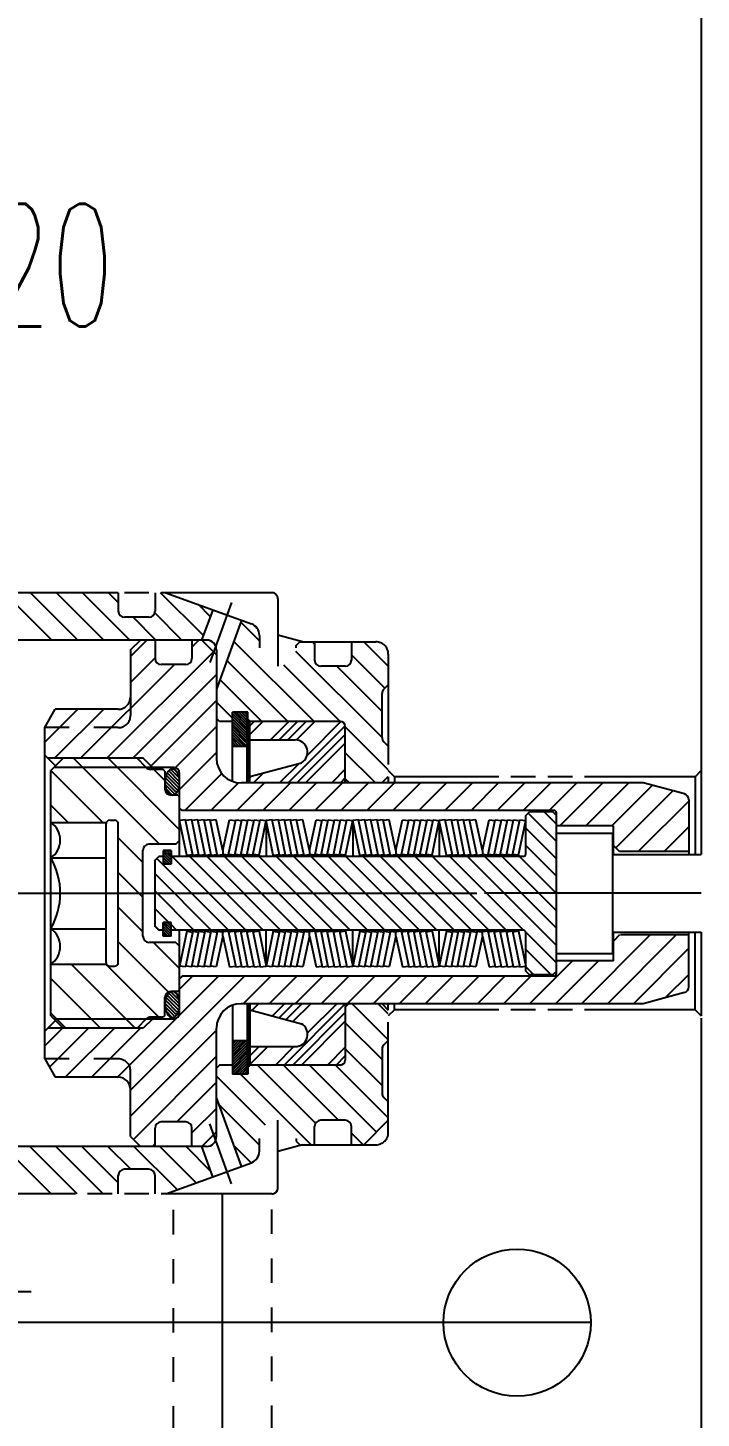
# Model space of a CAD drawing. Extents: x 14103 to 19353, y -3233 to 932.
# Drawn here: x 15506.4 to 15561.3, y -168.7 to -55.4 of the extents above; entities that cross this region are included whole.
import ezdxf

# ---------------------------------------------------------------- set-up
doc = ezdxf.new("R2010")
doc.units = 0
doc.header["$LTSCALE"] = 20
doc.header["$MEASUREMENT"] = 0
for name, pattern in [('CENTERLINE', [30, 24, -1.5, 3, -1.5]), ('HIDDEN', [0.2, 0.1, -0.1]), ('PHANTOM', [0.8, 0.45, -0.05, 0.1, -0.05, 0.1, -0.05])]:
    doc.linetypes.add(name, pattern=pattern)
doc.layers.get('DEFPOINTS').update_dxf_attribs({"linetype": 'CONTINUOUS'})
for name, color, linetype in [('1', 7, 'CONTINUOUS'), ('CONTINUOUS', 7, 'CONTINUOUS'), ('OIL', 7, 'CONTINUOUS'), ('water-2', 7, 'CONTINUOUS')]:
    doc.layers.add(name, color=color, linetype=linetype)
doc.styles.add('lxy2', font='txt.shx', dxfattribs={"width": 0.6})
doc.dimstyles.new('10', dxfattribs={"dimtxt": 10, "dimasz": 5, "dimexe": 2.5, "dimexo": 0, "dimgap": 1, "dimtad": 0, "dimdsep": 46, "dimtxsty": 'lxy2', "dimcen": -3, "dimclrd": 113, "dimclre": 113, "dimclrt": 3, "dimazin": 2, "dimtfac": 1, "dimtofl": 0, "dimtmove": 0, "dimatfit": 3, "dimfxl": 1, "dimtolj": 1, "dimtzin": 0, "dimarcsym": 0})

# ---------------------------------------------------------------- blocks, each defined once
blk = doc.blocks.new('*D203')
at = {"layer": 'DEFPOINTS', "color": 0, "linetype": 'Continuous'}
for p in [(15471.43, -125.91), (15443.57, -185.91), (15675.28, -185.91)]:
    blk.add_point(p, dxfattribs=at)
at = {"layer": 'OIL', "color": 113, "linetype": 'Continuous', "lineweight": -2}
for p, q in [((15471.43, -125.91), (15441.07, -125.91)), ((15443.57, -130.91), (15443.57, -150.41)), ((15443.57, -180.91), (15443.57, -161.41)), ((15675.28, -185.91), (15441.07, -185.91))]:
    blk.add_line(p, q, dxfattribs=at)
at = {"layer": 'OIL', "color": 113, "linetype": 'Continuous'}
for points in [[(15442.74, -130.91), (15444.41, -130.91), (15443.57, -125.91)], [(15442.74, -180.91), (15444.41, -180.91), (15443.57, -185.91)]]:
    blk.add_solid(points, dxfattribs=at)
at = {"layer": 'OIL', "color": 3, "linetype": 'Continuous', "insert": (15443.57, -155.91), "char_height": 10, "attachment_point": 5, "rotation": 90, "style": 'lxy2'}
blk.add_mtext('\\A1;60', dxfattribs=at)
blk = doc.blocks.new('*D278')
at = {"layer": '1', "color": 113, "linetype": 'Continuous', "lineweight": -2}
for p, q in [((15477.78, -86.11), (15477.78, -72.2)), ((15497.77, -86.11), (15497.77, -72.2)), ((15482.78, -74.7), (15492.77, -74.7)), ((15497.77, -74.7), (15502.77, -74.7))]:
    blk.add_line(p, q, dxfattribs=at)
at = {"layer": '1', "color": 113, "linetype": 'Continuous'}
for points in [[(15482.78, -73.86), (15482.78, -75.53), (15477.78, -74.7)], [(15492.77, -73.86), (15492.77, -75.53), (15497.77, -74.7)]]:
    blk.add_solid(points, dxfattribs=at)
at = {"layer": 'DEFPOINTS', "color": 0, "linetype": 'Continuous'}
for p in [(15497.77, -74.7), (15477.78, -86.11), (15497.77, -86.11)]:
    blk.add_point(p, dxfattribs=at)
at = {"layer": '1', "color": 3, "linetype": 'Continuous', "insert": (15508.27, -74.7), "char_height": 10, "attachment_point": 5, "style": 'lxy2'}
blk.add_mtext('\\A1;20', dxfattribs=at)
blk = doc.blocks.new('*U74')
at = {"layer": '1', "color": 2, "linetype": 'Continuous'}
blk.add_circle((0, 0), 1, dxfattribs=at)
blk = doc.blocks.new('*U73')
at = {"layer": '1', "color": 2, "linetype": 'Continuous'}
blk.add_circle((0, 0), 1, dxfattribs=at)
blk = doc.blocks.new('*D204')
at = {"layer": 'DEFPOINTS', "color": 0, "linetype": 'Continuous'}
for p in [(15459.94, -125.91), (15472.31, -125.91), (15552.28, -160.91)]:
    blk.add_point(p, dxfattribs=at)
at = {"layer": 'OIL', "color": 113, "linetype": 'Continuous', "lineweight": -2}
for p, q in [((15472.31, -125.91), (15457.44, -125.91)), ((15459.94, -130.91), (15459.94, -137.41)), ((15459.94, -155.91), (15459.94, -149.41)), ((15552.28, -160.91), (15457.44, -160.91))]:
    blk.add_line(p, q, dxfattribs=at)
at = {"layer": 'OIL', "color": 113, "linetype": 'Continuous'}
for points in [[(15459.1, -130.91), (15460.77, -130.91), (15459.94, -125.91)], [(15459.1, -155.91), (15460.77, -155.91), (15459.94, -160.91)]]:
    blk.add_solid(points, dxfattribs=at)
at = {"layer": 'OIL', "color": 3, "linetype": 'Continuous', "insert": (15459.94, -143.41), "char_height": 10, "attachment_point": 5, "rotation": 90, "style": 'lxy2'}
blk.add_mtext('\\A1;35', dxfattribs=at)

msp = doc.modelspace()

# ---------------------------------------------------------------- linework, layer by layer
at = {"layer": '1', "color": 2, "linetype": 'Continuous'}
for p, q in [((15513.775, -101.41), (15490.275, -101.41)), ((15508.357, -105.272), (15504.494, -101.41)), ((15510.478, -105.272), (15506.615, -101.41)), ((15512.599, -105.272), (15508.737, -101.41)), ((15514.721, -105.272), (15510.858, -101.41)), ((15513.775, -102.206), (15512.979, -101.41)), ((15513.775, -101.41), (15513.775, -102.91)), ((15516.775, -101.41), (15516.775, -102.91)), ((15520.706, -104.893), (15517.222, -101.41)), ((15517.641, -101.41), (15524.617, -103.949)), ((15518.963, -105.272), (15516.752, -103.061)), ((15521.272, -103.338), (15520.317, -102.384)), ((15521.467, -102.802), (15520.568, -105.272)), ((15516.275, -103.41), (15514.275, -103.41)), ((15516.842, -105.272), (15514.979, -103.41)), ((15523.816, -103.657), (15521.775, -109.264)), ((15525.275, -105.339), (15523.757, -103.82)), ((15520.975, -105.272), (15496.082, -105.272)), ((15516.102, -105.272), (15514.775, -106.599)), ((15514.775, -106.072), (15515.575, -105.272)), ((15516.775, -105.272), (15516.775, -106.772)), ((15520.345, -105.272), (15519.775, -105.842)), ((15519.775, -105.272), (15519.775, -106.772)), ((15521.775, -106.472), (15520.575, -105.272)), ((15529.725, -111.91), (15523.19, -105.376)), ((15525.275, -104.888), (15525.275, -105.91)), ((15521.521, -106.218), (15512.829, -114.91)), ((15514.775, -106.072), (15514.775, -109.91)), ((15521.775, -106.072), (15521.775, -114.91)), ((15535.275, -113.218), (15528.249, -106.191)), ((15528.275, -105.71), (15528.575, -105.41)), ((15528.275, -105.91), (15528.275, -105.71)), ((15528.575, -105.41), (15529.775, -105.41)), ((15529.775, -105.596), (15529.589, -105.41)), ((15529.775, -105.41), (15529.775, -106.91)), ((15532.775, -105.41), (15532.775, -106.91)), ((15535.493, -109.192), (15532.775, -106.475)), ((15535.775, -107.41), (15533.775, -105.41)), ((15518.345, -107.272), (15510.707, -114.91)), ((15516.775, -106.72), (15514.775, -108.72)), ((15519.275, -107.272), (15517.275, -107.272)), ((15527.603, -111.91), (15522.624, -106.931)), ((15531.846, -111.91), (15527.264, -107.328)), ((15532.275, -107.41), (15530.275, -107.41)), ((15535.275, -111.096), (15531.589, -107.41)), ((15521.775, -108.084), (15514.95, -114.91)), ((15525.482, -111.91), (15522.058, -108.486)), ((15535.275, -113.203), (15535.275, -109.617)), ((15535.775, -108.91), (15535.422, -109.263)), ((15510.465, -110.91), (15507.775, -113.599)), ((15507.775, -112.41), (15508.641, -110.91)), ((15512.586, -110.91), (15508.586, -114.91)), ((15513.775, -110.91), (15508.641, -110.91)), ((15521.775, -110.206), (15516.436, -115.545)), ((15523.075, -111.624), (15521.775, -110.324)), ((15522.025, -111.91), (15521.775, -111.66)), ((15523.075, -111.91), (15522.025, -111.91)), ((15524.325, -111.16), (15523.075, -111.16)), ((15523.075, -116.783), (15523.075, -111.16)), ((15524.275, -112.466), (15523.075, -111.266)), ((15524.275, -112.678), (15523.075, -111.478)), ((15524.275, -112.89), (15523.075, -111.69)), ((15524.275, -113.102), (15523.075, -111.902)), ((15524.275, -113.314), (15523.075, -112.114)), ((15524.275, -112.254), (15523.181, -111.16)), ((15524.275, -112.042), (15523.393, -111.16)), ((15524.275, -111.829), (15523.606, -111.16)), ((15524.275, -111.617), (15523.818, -111.16)), ((15524.275, -111.405), (15524.03, -111.16)), ((15524.275, -111.193), (15524.242, -111.16)), ((15524.275, -116.91), (15524.275, -111.16)), ((15524.325, -116.91), (15524.325, -111.16)), ((15524.525, -111.91), (15524.325, -111.71)), ((15524.495, -116.91), (15524.495, -111.91)), ((15531.875, -111.91), (15524.495, -111.91)), ((15524.849, -111.91), (15524.495, -112.263)), ((15525.556, -111.91), (15524.495, -112.97)), ((15527.677, -111.91), (15526.177, -113.41)), ((15528.384, -111.91), (15526.884, -113.41)), ((15529.091, -111.91), (15527.591, -113.41)), ((15529.799, -111.91), (15528.294, -113.415)), ((15531.918, -111.912), (15529.161, -114.668)), ((15507.775, -139.41), (15507.775, -112.41)), ((15521.775, -112.327), (15518.421, -115.681)), ((15524.275, -113.526), (15523.075, -112.326)), ((15524.275, -113.739), (15523.075, -112.539)), ((15524.234, -113.91), (15523.075, -112.751)), ((15524.022, -113.91), (15523.075, -112.963)), ((15523.81, -113.91), (15523.075, -113.175)), ((15532.273, -112.264), (15527.627, -116.91)), ((15532.275, -112.969), (15528.334, -116.91)), ((15532.275, -116.91), (15532.275, -112.31)), ((15535.775, -115.839), (15532.275, -112.339)), ((15521.775, -114.448), (15518.775, -117.448)), ((15523.598, -113.91), (15523.075, -113.387)), ((15523.386, -113.91), (15523.075, -113.599)), ((15523.174, -113.91), (15523.075, -113.811)), ((15523.075, -113.91), (15524.275, -113.91)), ((15524.495, -113.41), (15528.195, -113.41)), ((15532.275, -113.676), (15529.041, -116.91)), ((15534.725, -116.91), (15532.275, -114.46)), ((15535.775, -113.91), (15535.422, -113.556)), ((15508.65, -115.535), (15507.775, -114.66)), ((15515.8, -114.91), (15508.025, -114.91)), ((15508.275, -115.91), (15509.275, -114.91)), ((15517.12, -121.91), (15510.12, -114.91)), ((15518.775, -120.737), (15512.948, -114.91)), ((15516.054, -115.663), (15515.3, -114.91)), ((15516.55, -115.66), (15515.8, -114.91)), ((15524.495, -116.401), (15528.696, -115.275)), ((15528.502, -115.327), (15526.92, -116.91)), ((15508.275, -135.91), (15508.275, -115.91)), ((15512.518, -120.136), (15508.283, -115.902)), ((15518.275, -115.66), (15508.525, -115.66)), ((15517.425, -115.81), (15516.407, -115.81)), ((15517.575, -116.708), (15516.677, -115.81)), ((15517.575, -115.96), (15517.425, -115.81)), ((15517.575, -115.96), (15517.575, -117.41)), ((15518.636, -117.529), (15517.609, -116.502)), ((15518.713, -117.323), (15517.671, -116.281)), ((15518.76, -117.087), (15517.761, -116.088)), ((15518.775, -116.819), (15517.884, -115.928)), ((15518.742, -116.503), (15518.055, -115.817)), ((15518.554, -116.033), (15518.38, -115.859)), ((15518.775, -122.91), (15518.775, -116.16)), ((15522.201, -116.144), (15519.185, -119.16)), ((15524.639, -116.362), (15524.495, -116.506)), ((15525.605, -116.103), (15524.799, -116.91)), ((15532.275, -115.797), (15531.163, -116.91)), ((15532.275, -116.504), (15531.87, -116.91)), ((15532.603, -116.91), (15532.275, -116.582)), ((15532.276, -116.639), (15532.526, -116.89)), ((15535.275, -116.89), (15535.775, -116.39)), ((15518.53, -117.705), (15517.578, -116.754)), ((15518.385, -117.843), (15517.585, -117.044)), ((15518.168, -117.91), (15517.664, -117.405)), ((15523.567, -116.899), (15521.307, -119.16)), ((15525.678, -116.91), (15523.428, -119.16)), ((15556.543, -116.91), (15523.775, -116.91)), ((15527.799, -116.91), (15525.549, -119.16)), ((15529.921, -116.91), (15527.671, -119.16)), ((15532.042, -116.91), (15529.792, -119.16)), ((15534.163, -116.91), (15531.913, -119.16)), ((15532.526, -116.89), (15535.275, -116.89)), ((15536.284, -116.91), (15534.034, -119.16)), ((15538.406, -116.91), (15536.156, -119.16)), ((15540.527, -116.91), (15538.277, -119.16)), ((15542.648, -116.91), (15540.398, -119.16)), ((15544.77, -116.91), (15542.52, -119.16)), ((15546.891, -116.91), (15544.641, -119.16)), ((15549.012, -116.91), (15546.762, -119.16)), ((15551.134, -116.91), (15548.884, -119.16)), ((15553.255, -116.91), (15549.755, -120.41)), ((15555.376, -116.91), (15551.876, -120.41)), ((15557.296, -117.111), (15553.998, -120.41)), ((15558.969, -117.56), (15554.322, -122.207)), ((15559.905, -117.81), (15556.543, -116.91)), ((15509.69, -120.136), (15508.275, -118.722)), ((15518.625, -117.91), (15518.075, -117.91)), ((15518.625, -117.91), (15518.775, -118.06)), ((15518.975, -119.16), (15518.775, -118.96)), ((15560.316, -118.334), (15556.14, -122.51)), ((15560.275, -118.293), (15560.275, -122.75)), ((15513.075, -119.96), (15513.475, -119.96)), ((15519.262, -119.911), (15518.775, -119.971)), ((15519.357, -122.81), (15518.775, -119.971)), ((15549.275, -119.16), (15518.975, -119.16)), ((15519.853, -122.81), (15519.262, -119.911)), ((15519.768, -119.91), (15519.272, -119.971)), ((15520.264, -119.91), (15519.768, -119.971)), ((15520.349, -122.81), (15519.768, -119.91)), ((15520.76, -119.91), (15520.264, -119.971)), ((15520.846, -122.81), (15520.264, -119.91)), ((15521.257, -119.91), (15520.76, -119.971)), ((15521.342, -122.81), (15520.76, -119.91)), ((15521.753, -119.91), (15521.257, -119.971)), ((15521.838, -122.749), (15521.257, -119.91)), ((15522.3, -122.421), (15521.753, -119.91)), ((15522.3, -122.421), (15522.848, -119.91)), ((15522.762, -122.749), (15523.344, -119.91)), ((15522.848, -119.91), (15523.344, -119.971)), ((15523.259, -122.81), (15523.84, -119.91)), ((15523.344, -119.91), (15523.84, -119.971)), ((15523.755, -122.81), (15524.336, -119.91)), ((15523.84, -119.91), (15524.336, -119.971)), ((15524.251, -122.81), (15524.833, -119.91)), ((15524.336, -119.91), (15524.833, -119.971)), ((15524.747, -122.81), (15525.338, -119.911)), ((15524.833, -119.91), (15525.329, -119.971)), ((15525.244, -122.81), (15525.825, -119.971)), ((15525.338, -119.911), (15525.825, -119.971)), ((15526.312, -119.911), (15525.825, -119.971)), ((15526.407, -122.81), (15525.825, -119.971)), ((15525.825, -119.971), (15525.825, -122.91)), ((15526.903, -122.81), (15526.312, -119.911)), ((15526.818, -119.91), (15526.322, -119.971)), ((15527.314, -119.91), (15526.818, -119.971)), ((15527.399, -122.81), (15526.818, -119.91)), ((15527.81, -119.91), (15527.314, -119.971)), ((15527.896, -122.81), (15527.314, -119.91)), ((15528.307, -119.91), (15527.81, -119.971)), ((15528.392, -122.81), (15527.81, -119.91)), ((15528.803, -119.91), (15528.307, -119.971)), ((15528.888, -122.749), (15528.307, -119.91)), ((15529.35, -122.421), (15528.803, -119.91)), ((15529.35, -122.421), (15529.898, -119.91)), ((15529.812, -122.749), (15530.394, -119.91)), ((15529.898, -119.91), (15530.394, -119.971)), ((15530.309, -122.81), (15530.89, -119.91)), ((15530.394, -119.91), (15530.89, -119.971)), ((15530.805, -122.81), (15531.386, -119.91)), ((15530.89, -119.91), (15531.386, -119.971)), ((15531.301, -122.81), (15531.883, -119.91)), ((15531.386, -119.91), (15531.883, -119.971)), ((15531.797, -122.81), (15532.388, -119.911)), ((15531.883, -119.91), (15532.379, -119.971)), ((15532.294, -122.81), (15532.875, -119.971)), ((15532.388, -119.911), (15532.875, -119.971)), ((15533.362, -119.911), (15532.875, -119.971)), ((15532.875, -119.971), (15532.875, -122.91)), ((15533.457, -122.81), (15532.875, -119.971)), ((15533.953, -122.81), (15533.362, -119.911)), ((15533.868, -119.91), (15533.372, -119.971)), ((15534.364, -119.91), (15533.868, -119.971)), ((15534.449, -122.81), (15533.868, -119.91)), ((15534.86, -119.91), (15534.364, -119.971)), ((15534.946, -122.81), (15534.364, -119.91)), ((15535.357, -119.91), (15534.86, -119.971)), ((15535.442, -122.81), (15534.86, -119.91)), ((15535.853, -119.91), (15535.357, -119.971)), ((15535.938, -122.749), (15535.357, -119.91)), ((15536.4, -122.421), (15535.853, -119.91)), ((15536.4, -122.421), (15536.948, -119.91)), ((15536.862, -122.749), (15537.444, -119.91)), ((15536.948, -119.91), (15537.444, -119.971)), ((15537.359, -122.81), (15537.94, -119.91)), ((15537.444, -119.91), (15537.94, -119.971)), ((15537.855, -122.81), (15538.436, -119.91)), ((15537.94, -119.91), (15538.436, -119.971)), ((15538.351, -122.81), (15538.933, -119.91)), ((15538.436, -119.91), (15538.933, -119.971)), ((15538.847, -122.81), (15539.438, -119.911)), ((15538.933, -119.91), (15539.429, -119.971)), ((15539.344, -122.81), (15539.925, -119.971)), ((15539.438, -119.911), (15539.925, -119.971)), ((15540.412, -119.911), (15539.925, -119.971)), ((15540.507, -122.81), (15539.925, -119.971)), ((15539.925, -119.971), (15539.925, -122.91)), ((15541.003, -122.81), (15540.412, -119.911)), ((15540.918, -119.91), (15540.422, -119.971)), ((15541.414, -119.91), (15540.918, -119.971)), ((15541.499, -122.81), (15540.918, -119.91)), ((15541.91, -119.91), (15541.414, -119.971)), ((15541.996, -122.81), (15541.414, -119.91)), ((15542.407, -119.91), (15541.91, -119.971)), ((15542.492, -122.81), (15541.91, -119.91)), ((15542.903, -119.91), (15542.407, -119.971)), ((15542.988, -122.749), (15542.407, -119.91)), ((15543.45, -122.421), (15542.903, -119.91)), ((15543.45, -122.421), (15543.998, -119.91)), ((15543.912, -122.749), (15544.494, -119.91)), ((15543.998, -119.91), (15544.494, -119.971)), ((15544.409, -122.81), (15544.99, -119.91)), ((15544.494, -119.91), (15544.99, -119.971)), ((15544.905, -122.81), (15545.486, -119.91)), ((15544.99, -119.91), (15545.486, -119.971)), ((15545.401, -122.81), (15545.983, -119.91)), ((15545.486, -119.91), (15545.983, -119.971)), ((15545.897, -122.81), (15546.488, -119.911)), ((15545.983, -119.91), (15546.479, -119.971)), ((15546.394, -122.81), (15546.975, -119.971)), ((15546.488, -119.911), (15546.975, -119.971)), ((15546.975, -119.56), (15547.275, -119.26)), ((15546.975, -122.71), (15546.975, -119.56)), ((15549.475, -121.681), (15547.165, -119.37)), ((15549.175, -119.26), (15547.275, -119.26)), ((15549.475, -120.267), (15548.468, -119.26)), ((15549.175, -119.26), (15549.475, -119.56)), ((15549.475, -132.46), (15549.475, -119.36)), ((15508.275, -120.136), (15512.802, -120.136)), ((15512.775, -131.56), (15512.775, -120.26)), ((15513.775, -131.56), (15513.775, -120.26)), ((15549.475, -123.095), (15546.975, -120.595)), ((15554.125, -120.41), (15549.475, -120.41)), ((15549.475, -121.01), (15554.075, -121.01)), ((15554.075, -130.81), (15554.075, -121.01)), ((15554.125, -122.75), (15554.125, -120.41)), ((15560.275, -120.496), (15558.262, -122.51)), ((15515.775, -123.394), (15513.775, -121.394)), ((15518.475, -121.91), (15516.275, -121.91)), ((15518.475, -121.91), (15518.775, -121.61)), ((15549.475, -124.509), (15546.975, -122.009)), ((15554.625, -122.51), (15554.125, -122.01)), ((15508.275, -123.023), (15512.775, -123.023)), ((15515.775, -129.41), (15515.775, -122.41)), ((15516.775, -123.21), (15517.075, -122.91)), ((15516.775, -128.61), (15516.775, -123.21)), ((15522.763, -128.91), (15516.919, -123.066)), ((15517.425, -122.91), (15517.075, -122.91)), ((15518.075, -122.417), (15517.425, -122.417)), ((15517.425, -122.417), (15517.425, -123.535)), ((15518.075, -123.217), (15517.425, -122.567)), ((15518.075, -123.429), (15517.425, -122.779)), ((15517.969, -123.535), (15517.425, -122.991)), ((15517.757, -123.535), (15517.425, -123.203)), ((15517.545, -123.535), (15517.425, -123.415)), ((15518.075, -123.535), (15517.425, -123.535)), ((15518.075, -123.004), (15517.488, -122.417)), ((15518.075, -122.792), (15517.7, -122.417)), ((15518.075, -122.58), (15517.912, -122.417)), ((15518.075, -122.417), (15518.075, -123.535)), ((15546.775, -122.91), (15518.075, -122.91)), ((15524.177, -128.91), (15518.177, -122.91)), ((15519.357, -122.81), (15519.852, -122.741)), ((15519.357, -122.81), (15519.357, -122.91)), ((15525.591, -128.91), (15519.591, -122.91)), ((15519.853, -122.81), (15520.349, -122.741)), ((15519.853, -122.81), (15519.853, -122.91)), ((15520.349, -122.81), (15520.845, -122.741)), ((15520.349, -122.91), (15520.349, -122.741)), ((15520.349, -122.81), (15520.349, -122.91)), ((15520.845, -122.91), (15520.845, -122.741)), ((15520.846, -122.81), (15521.341, -122.741)), ((15520.846, -122.81), (15520.846, -122.91)), ((15527.006, -128.91), (15521.006, -122.91)), ((15521.341, -122.91), (15521.341, -122.741)), ((15521.342, -122.81), (15521.837, -122.741)), ((15521.342, -122.81), (15521.342, -122.91)), ((15521.837, -122.91), (15521.837, -122.741)), ((15521.838, -122.81), (15522.3, -122.745)), ((15521.838, -122.81), (15521.838, -122.91)), ((15522.3, -122.421), (15522.3, -122.91)), ((15522.762, -122.81), (15522.3, -122.745)), ((15528.42, -128.91), (15522.42, -122.91)), ((15522.762, -122.81), (15522.762, -122.91)), ((15523.259, -122.81), (15522.763, -122.741)), ((15522.763, -122.91), (15522.763, -122.741)), ((15523.259, -122.81), (15523.259, -122.91)), ((15523.755, -122.81), (15523.26, -122.741)), ((15523.26, -122.91), (15523.26, -122.741)), ((15523.755, -122.81), (15523.755, -122.91)), ((15524.251, -122.81), (15523.756, -122.741)), ((15523.756, -122.91), (15523.756, -122.741)), ((15529.834, -128.91), (15523.834, -122.91)), ((15524.251, -122.81), (15524.251, -122.91)), ((15524.747, -122.81), (15524.252, -122.741)), ((15524.252, -122.91), (15524.252, -122.741)), ((15524.747, -122.81), (15524.747, -122.91)), ((15525.244, -122.81), (15524.748, -122.741)), ((15525.244, -122.81), (15525.244, -122.91)), ((15531.248, -128.91), (15525.248, -122.91)), ((15526.407, -122.81), (15526.902, -122.741)), ((15526.407, -122.81), (15526.407, -122.91)), ((15532.662, -128.91), (15526.662, -122.91)), ((15526.903, -122.81), (15527.399, -122.741)), ((15526.903, -122.81), (15526.903, -122.91)), ((15527.399, -122.81), (15527.895, -122.741)), ((15527.399, -122.91), (15527.399, -122.741)), ((15527.399, -122.81), (15527.399, -122.91)), ((15527.895, -122.91), (15527.895, -122.741)), ((15527.896, -122.81), (15528.391, -122.741)), ((15527.896, -122.81), (15527.896, -122.91)), ((15534.077, -128.91), (15528.077, -122.91)), ((15528.391, -122.91), (15528.391, -122.741)), ((15528.392, -122.81), (15528.887, -122.741)), ((15528.392, -122.81), (15528.392, -122.91)), ((15528.887, -122.91), (15528.887, -122.741)), ((15528.888, -122.81), (15529.35, -122.745)), ((15528.888, -122.81), (15528.888, -122.91)), ((15529.35, -122.421), (15529.35, -122.91)), ((15529.812, -122.81), (15529.35, -122.745)), ((15535.491, -128.91), (15529.491, -122.91)), ((15529.812, -122.81), (15529.812, -122.91)), ((15530.309, -122.81), (15529.813, -122.741)), ((15529.813, -122.91), (15529.813, -122.741)), ((15530.309, -122.81), (15530.309, -122.91)), ((15530.805, -122.81), (15530.31, -122.741)), ((15530.31, -122.91), (15530.31, -122.741)), ((15530.805, -122.81), (15530.805, -122.91)), ((15531.301, -122.81), (15530.806, -122.741)), ((15530.806, -122.91), (15530.806, -122.741)), ((15536.905, -128.91), (15530.905, -122.91)), ((15531.301, -122.81), (15531.301, -122.91)), ((15531.797, -122.81), (15531.302, -122.741)), ((15531.302, -122.91), (15531.302, -122.741)), ((15531.797, -122.81), (15531.797, -122.91)), ((15532.294, -122.81), (15531.798, -122.741)), ((15532.294, -122.81), (15532.294, -122.91)), ((15538.319, -128.91), (15532.319, -122.91)), ((15533.457, -122.81), (15533.952, -122.741)), ((15533.457, -122.81), (15533.457, -122.91)), ((15539.733, -128.91), (15533.733, -122.91)), ((15533.953, -122.81), (15534.449, -122.741)), ((15533.953, -122.81), (15533.953, -122.91)), ((15534.449, -122.81), (15534.945, -122.741)), ((15534.449, -122.91), (15534.449, -122.741)), ((15534.449, -122.81), (15534.449, -122.91)), ((15534.945, -122.91), (15534.945, -122.741)), ((15534.946, -122.81), (15535.441, -122.741)), ((15534.946, -122.81), (15534.946, -122.91)), ((15541.148, -128.91), (15535.148, -122.91)), ((15535.441, -122.91), (15535.441, -122.741)), ((15535.442, -122.81), (15535.937, -122.741)), ((15535.442, -122.81), (15535.442, -122.91)), ((15535.937, -122.91), (15535.937, -122.741)), ((15535.938, -122.81), (15536.4, -122.745)), ((15535.938, -122.81), (15535.938, -122.91)), ((15536.4, -122.421), (15536.4, -122.91)), ((15536.862, -122.81), (15536.4, -122.745)), ((15542.562, -128.91), (15536.562, -122.91)), ((15536.862, -122.81), (15536.862, -122.91)), ((15537.359, -122.81), (15536.863, -122.741)), ((15536.863, -122.91), (15536.863, -122.741)), ((15537.359, -122.81), (15537.359, -122.91)), ((15537.855, -122.81), (15537.36, -122.741)), ((15537.36, -122.91), (15537.36, -122.741)), ((15537.855, -122.81), (15537.855, -122.91)), ((15538.351, -122.81), (15537.856, -122.741)), ((15537.856, -122.91), (15537.856, -122.741)), ((15543.976, -128.91), (15537.976, -122.91)), ((15538.351, -122.81), (15538.351, -122.91)), ((15538.847, -122.81), (15538.352, -122.741)), ((15538.352, -122.91), (15538.352, -122.741)), ((15538.847, -122.81), (15538.847, -122.91)), ((15539.344, -122.81), (15538.848, -122.741)), ((15539.344, -122.81), (15539.344, -122.91)), ((15545.39, -128.91), (15539.39, -122.91)), ((15540.507, -122.81), (15541.002, -122.741)), ((15540.507, -122.81), (15540.507, -122.91)), ((15546.805, -128.91), (15540.805, -122.91)), ((15541.003, -122.81), (15541.499, -122.741)), ((15541.003, -122.81), (15541.003, -122.91)), ((15541.499, -122.81), (15541.995, -122.741)), ((15541.499, -122.91), (15541.499, -122.741)), ((15541.499, -122.81), (15541.499, -122.91)), ((15541.995, -122.91), (15541.995, -122.741)), ((15541.996, -122.81), (15542.491, -122.741)), ((15541.996, -122.81), (15541.996, -122.91)), ((15549.475, -130.166), (15542.219, -122.91)), ((15542.491, -122.91), (15542.491, -122.741)), ((15542.492, -122.81), (15542.987, -122.741)), ((15542.492, -122.81), (15542.492, -122.91)), ((15542.987, -122.91), (15542.987, -122.741)), ((15542.988, -122.81), (15543.45, -122.745)), ((15542.988, -122.81), (15542.988, -122.91)), ((15543.45, -122.421), (15543.45, -122.91)), ((15543.912, -122.81), (15543.45, -122.745)), ((15549.475, -128.752), (15543.633, -122.91)), ((15543.912, -122.81), (15543.912, -122.91)), ((15544.409, -122.81), (15543.913, -122.741)), ((15543.913, -122.91), (15543.913, -122.741)), ((15544.409, -122.81), (15544.409, -122.91)), ((15544.905, -122.81), (15544.41, -122.741)), ((15544.41, -122.91), (15544.41, -122.741)), ((15544.905, -122.81), (15544.905, -122.91)), ((15545.401, -122.81), (15544.906, -122.741)), ((15544.906, -122.91), (15544.906, -122.741)), ((15549.475, -127.338), (15545.047, -122.91)), ((15545.401, -122.81), (15545.401, -122.91)), ((15545.897, -122.81), (15545.402, -122.741)), ((15545.402, -122.91), (15545.402, -122.741)), ((15545.897, -122.81), (15545.897, -122.91)), ((15546.394, -122.81), (15545.898, -122.741)), ((15546.394, -122.81), (15546.394, -122.91)), ((15549.475, -125.924), (15546.461, -122.91)), ((15554.125, -122.748), (15561.275, -122.748)), ((15560.275, -122.51), (15554.625, -122.51)), ((15515.775, -126.222), (15513.775, -124.222)), ((15521.349, -128.91), (15516.775, -124.336)), ((15519.934, -128.91), (15516.775, -125.751)), ((15515.775, -129.05), (15513.775, -127.05)), ((15517.895, -128.285), (15516.775, -127.165)), ((15508.275, -128.796), (15512.775, -128.796)), ((15517.106, -128.91), (15516.775, -128.579)), ((15517.075, -128.91), (15516.775, -128.61)), ((15517.425, -128.91), (15517.075, -128.91)), ((15517.425, -129.402), (15517.425, -128.285)), ((15518.075, -128.285), (15517.425, -128.285)), ((15518.075, -129.027), (15517.425, -128.377)), ((15518.075, -129.239), (15517.425, -128.589)), ((15518.026, -129.402), (15517.425, -128.801)), ((15517.814, -129.402), (15517.425, -129.013)), ((15518.075, -128.815), (15517.545, -128.285)), ((15518.075, -128.603), (15517.757, -128.285)), ((15518.075, -128.391), (15517.969, -128.285)), ((15518.075, -129.402), (15518.075, -128.285)), ((15518.52, -128.91), (15518.075, -128.465)), ((15546.775, -128.91), (15518.075, -128.91)), ((15518.775, -135.66), (15518.775, -128.91)), ((15519.357, -129.01), (15518.775, -131.849)), ((15519.853, -129.01), (15519.262, -131.909)), ((15519.357, -129.01), (15519.357, -128.91)), ((15519.357, -129.01), (15519.852, -129.079)), ((15519.768, -131.91), (15520.349, -129.01)), ((15519.853, -129.01), (15519.853, -128.91)), ((15519.853, -129.01), (15520.349, -129.079)), ((15520.264, -131.91), (15520.846, -129.01)), ((15520.349, -129.01), (15520.349, -128.91)), ((15520.349, -129.078), (15520.349, -128.91)), ((15520.349, -129.01), (15520.845, -129.079)), ((15520.76, -131.91), (15521.342, -129.01)), ((15520.845, -129.078), (15520.845, -128.91)), ((15520.846, -129.01), (15520.846, -128.91)), ((15520.846, -129.01), (15521.341, -129.079)), ((15521.838, -129.071), (15521.257, -131.91)), ((15521.341, -129.078), (15521.341, -128.91)), ((15521.342, -129.01), (15521.342, -128.91)), ((15521.342, -129.01), (15521.837, -129.079)), ((15521.837, -129.078), (15521.837, -128.91)), ((15521.838, -129.01), (15521.838, -128.91)), ((15521.838, -129.01), (15522.231, -129.064)), ((15522.3, -129.398), (15522.3, -128.91)), ((15522.762, -129.01), (15522.369, -129.064)), ((15522.762, -129.01), (15522.762, -128.91)), ((15522.762, -129.071), (15523.344, -131.91)), ((15522.763, -129.078), (15522.763, -128.91)), ((15523.259, -129.01), (15522.763, -129.079)), ((15523.259, -129.01), (15523.259, -128.91)), ((15523.84, -131.91), (15523.259, -129.01)), ((15523.26, -129.078), (15523.26, -128.91)), ((15523.755, -129.01), (15523.26, -129.079)), ((15523.755, -129.01), (15523.755, -128.91)), ((15524.336, -131.91), (15523.755, -129.01)), ((15523.756, -129.078), (15523.756, -128.91)), ((15524.251, -129.01), (15523.756, -129.079)), ((15524.251, -129.01), (15524.251, -128.91)), ((15524.833, -131.91), (15524.251, -129.01)), ((15524.252, -129.078), (15524.252, -128.91)), ((15524.747, -129.01), (15524.252, -129.079)), ((15524.747, -129.01), (15524.747, -128.91)), ((15524.747, -129.01), (15525.338, -131.909)), ((15525.244, -129.01), (15524.748, -129.079)), ((15525.244, -129.01), (15525.244, -128.91)), ((15525.244, -129.01), (15525.825, -131.849)), ((15525.825, -131.849), (15525.825, -128.91)), ((15526.407, -129.01), (15525.825, -131.849)), ((15526.903, -129.01), (15526.312, -131.909)), ((15526.407, -129.01), (15526.407, -128.91)), ((15526.407, -129.01), (15526.902, -129.079)), ((15526.818, -131.91), (15527.399, -129.01)), ((15526.903, -129.01), (15526.903, -128.91)), ((15526.903, -129.01), (15527.399, -129.079)), ((15527.314, -131.91), (15527.896, -129.01)), ((15527.399, -129.01), (15527.399, -128.91)), ((15527.399, -129.078), (15527.399, -128.91)), ((15527.399, -129.01), (15527.895, -129.079)), ((15527.81, -131.91), (15528.392, -129.01)), ((15527.895, -129.078), (15527.895, -128.91)), ((15527.896, -129.01), (15527.896, -128.91)), ((15527.896, -129.01), (15528.391, -129.079)), ((15528.888, -129.071), (15528.307, -131.91)), ((15528.391, -129.078), (15528.391, -128.91)), ((15528.392, -129.01), (15528.392, -128.91)), ((15528.392, -129.01), (15528.887, -129.079)), ((15528.887, -129.078), (15528.887, -128.91)), ((15528.888, -129.01), (15528.888, -128.91)), ((15528.888, -129.01), (15529.281, -129.064)), ((15529.35, -129.398), (15529.35, -128.91)), ((15529.812, -129.01), (15529.419, -129.064)), ((15529.812, -129.01), (15529.812, -128.91)), ((15529.812, -129.071), (15530.394, -131.91)), ((15529.813, -129.078), (15529.813, -128.91)), ((15530.309, -129.01), (15529.813, -129.079)), ((15530.309, -129.01), (15530.309, -128.91)), ((15530.89, -131.91), (15530.309, -129.01)), ((15530.31, -129.078), (15530.31, -128.91)), ((15530.805, -129.01), (15530.31, -129.079)), ((15530.805, -129.01), (15530.805, -128.91)), ((15531.386, -131.91), (15530.805, -129.01)), ((15530.806, -129.078), (15530.806, -128.91)), ((15531.301, -129.01), (15530.806, -129.079)), ((15531.301, -129.01), (15531.301, -128.91)), ((15531.883, -131.91), (15531.301, -129.01)), ((15531.302, -129.078), (15531.302, -128.91)), ((15531.797, -129.01), (15531.302, -129.079)), ((15531.797, -129.01), (15531.797, -128.91)), ((15531.797, -129.01), (15532.388, -131.909)), ((15532.294, -129.01), (15531.798, -129.079)), ((15532.294, -129.01), (15532.294, -128.91)), ((15532.294, -129.01), (15532.875, -131.849)), ((15532.875, -131.849), (15532.875, -128.91)), ((15533.457, -129.01), (15532.875, -131.849)), ((15533.953, -129.01), (15533.362, -131.909)), ((15533.457, -129.01), (15533.457, -128.91)), ((15533.457, -129.01), (15533.952, -129.079)), ((15533.868, -131.91), (15534.449, -129.01)), ((15533.953, -129.01), (15533.953, -128.91)), ((15533.953, -129.01), (15534.449, -129.079)), ((15534.364, -131.91), (15534.946, -129.01)), ((15534.449, -129.01), (15534.449, -128.91)), ((15534.449, -129.078), (15534.449, -128.91)), ((15534.449, -129.01), (15534.945, -129.079)), ((15534.86, -131.91), (15535.442, -129.01)), ((15534.945, -129.078), (15534.945, -128.91)), ((15534.946, -129.01), (15534.946, -128.91)), ((15534.946, -129.01), (15535.441, -129.079)), ((15535.938, -129.071), (15535.357, -131.91)), ((15535.441, -129.078), (15535.441, -128.91)), ((15535.442, -129.01), (15535.442, -128.91)), ((15535.442, -129.01), (15535.937, -129.079)), ((15535.937, -129.078), (15535.937, -128.91)), ((15535.938, -129.01), (15535.938, -128.91)), ((15535.938, -129.01), (15536.331, -129.064)), ((15536.4, -129.398), (15536.4, -128.91)), ((15536.862, -129.01), (15536.469, -129.064)), ((15536.862, -129.01), (15536.862, -128.91)), ((15536.862, -129.071), (15537.444, -131.91)), ((15536.863, -129.078), (15536.863, -128.91)), ((15537.359, -129.01), (15536.863, -129.079)), ((15537.359, -129.01), (15537.359, -128.91)), ((15537.94, -131.91), (15537.359, -129.01)), ((15537.36, -129.078), (15537.36, -128.91)), ((15537.855, -129.01), (15537.36, -129.079)), ((15537.855, -129.01), (15537.855, -128.91)), ((15538.436, -131.91), (15537.855, -129.01)), ((15537.856, -129.078), (15537.856, -128.91)), ((15538.351, -129.01), (15537.856, -129.079)), ((15538.351, -129.01), (15538.351, -128.91)), ((15538.933, -131.91), (15538.351, -129.01)), ((15538.352, -129.078), (15538.352, -128.91)), ((15538.847, -129.01), (15538.352, -129.079)), ((15538.847, -129.01), (15538.847, -128.91)), ((15538.847, -129.01), (15539.438, -131.909)), ((15539.344, -129.01), (15538.848, -129.079)), ((15539.344, -129.01), (15539.344, -128.91)), ((15539.344, -129.01), (15539.925, -131.849)), ((15539.925, -131.849), (15539.925, -128.91)), ((15540.507, -129.01), (15539.925, -131.849)), ((15541.003, -129.01), (15540.412, -131.909)), ((15540.507, -129.01), (15540.507, -128.91)), ((15540.507, -129.01), (15541.002, -129.079)), ((15540.918, -131.91), (15541.499, -129.01)), ((15541.003, -129.01), (15541.003, -128.91)), ((15541.003, -129.01), (15541.499, -129.079)), ((15541.414, -131.91), (15541.996, -129.01)), ((15541.499, -129.01), (15541.499, -128.91)), ((15541.499, -129.078), (15541.499, -128.91)), ((15541.499, -129.01), (15541.995, -129.079)), ((15541.91, -131.91), (15542.492, -129.01)), ((15541.995, -129.078), (15541.995, -128.91)), ((15541.996, -129.01), (15541.996, -128.91)), ((15541.996, -129.01), (15542.491, -129.079)), ((15542.988, -129.071), (15542.407, -131.91)), ((15542.491, -129.078), (15542.491, -128.91)), ((15542.492, -129.01), (15542.492, -128.91)), ((15542.492, -129.01), (15542.987, -129.079)), ((15542.987, -129.078), (15542.987, -128.91)), ((15542.988, -129.01), (15542.988, -128.91)), ((15542.988, -129.01), (15543.381, -129.064)), ((15543.45, -129.398), (15543.45, -128.91)), ((15543.912, -129.01), (15543.519, -129.064)), ((15543.912, -129.01), (15543.912, -128.91)), ((15543.912, -129.071), (15544.494, -131.91)), ((15543.913, -129.078), (15543.913, -128.91)), ((15544.409, -129.01), (15543.913, -129.079)), ((15544.409, -129.01), (15544.409, -128.91)), ((15544.99, -131.91), (15544.409, -129.01)), ((15544.41, -129.078), (15544.41, -128.91)), ((15544.905, -129.01), (15544.41, -129.079)), ((15544.905, -129.01), (15544.905, -128.91)), ((15545.486, -131.91), (15544.905, -129.01)), ((15544.906, -129.078), (15544.906, -128.91)), ((15545.401, -129.01), (15544.906, -129.079)), ((15545.401, -129.01), (15545.401, -128.91)), ((15545.983, -131.91), (15545.401, -129.01)), ((15545.402, -129.078), (15545.402, -128.91)), ((15545.897, -129.01), (15545.402, -129.079)), ((15545.897, -129.01), (15545.897, -128.91)), ((15545.897, -129.01), (15546.488, -131.909)), ((15546.394, -129.01), (15545.898, -129.079)), ((15546.394, -129.01), (15546.394, -128.91)), ((15546.394, -129.01), (15546.975, -131.849)), ((15549.475, -131.581), (15546.975, -129.081)), ((15546.975, -132.26), (15546.975, -129.11)), ((15554.075, -129.072), (15561.275, -129.072)), ((15554.125, -131.41), (15554.125, -129.07)), ((15560.275, -133.526), (15560.275, -129.07)), ((15517.857, -133.96), (15513.775, -129.879)), ((15518.475, -129.91), (15516.275, -129.91)), ((15518.775, -132.05), (15516.635, -129.91)), ((15517.602, -129.402), (15517.425, -129.226)), ((15518.075, -129.402), (15517.425, -129.402)), ((15518.475, -129.91), (15518.775, -130.21)), ((15522.3, -129.398), (15521.753, -131.91)), ((15522.3, -129.398), (15522.848, -131.91)), ((15529.35, -129.398), (15528.803, -131.91)), ((15529.35, -129.398), (15529.898, -131.91)), ((15536.4, -129.398), (15535.853, -131.91)), ((15536.4, -129.398), (15536.948, -131.91)), ((15543.45, -129.398), (15542.903, -131.91)), ((15543.45, -129.398), (15543.998, -131.91)), ((15557.12, -129.31), (15551.52, -134.91)), ((15559.241, -129.31), (15553.641, -134.91)), ((15554.625, -129.31), (15554.125, -129.81)), ((15560.275, -129.31), (15554.694, -129.31)), ((15549.04, -132.56), (15546.975, -130.495)), ((15550.777, -131.41), (15547.277, -134.91)), ((15552.898, -131.41), (15549.398, -134.91)), ((15549.475, -130.81), (15554.075, -130.81)), ((15554.125, -131.41), (15549.475, -131.41)), ((15560.275, -130.397), (15555.762, -134.91)), ((15508.275, -131.683), (15512.802, -131.683)), ((15515.149, -136.91), (15509.923, -131.683)), ((15517.078, -136.01), (15512.751, -131.683)), ((15513.075, -131.86), (15513.475, -131.86)), ((15519.262, -131.909), (15518.775, -131.849)), ((15519.768, -131.91), (15519.272, -131.849)), ((15520.264, -131.91), (15519.768, -131.849)), ((15520.76, -131.91), (15520.264, -131.849)), ((15521.257, -131.91), (15520.76, -131.849)), ((15521.753, -131.91), (15521.257, -131.849)), ((15522.848, -131.91), (15523.344, -131.849)), ((15523.344, -131.91), (15523.84, -131.849)), ((15523.84, -131.91), (15524.336, -131.849)), ((15524.336, -131.91), (15524.833, -131.849)), ((15524.833, -131.91), (15525.329, -131.849)), ((15525.338, -131.909), (15525.825, -131.849)), ((15526.312, -131.909), (15525.825, -131.849)), ((15526.818, -131.91), (15526.322, -131.849)), ((15527.314, -131.91), (15526.818, -131.849)), ((15527.81, -131.91), (15527.314, -131.849)), ((15528.307, -131.91), (15527.81, -131.849)), ((15528.803, -131.91), (15528.307, -131.849)), ((15529.898, -131.91), (15530.394, -131.849)), ((15530.394, -131.91), (15530.89, -131.849)), ((15530.89, -131.91), (15531.386, -131.849)), ((15531.386, -131.91), (15531.883, -131.849)), ((15531.883, -131.91), (15532.379, -131.849)), ((15532.388, -131.909), (15532.875, -131.849)), ((15533.362, -131.909), (15532.875, -131.849)), ((15533.868, -131.91), (15533.372, -131.849)), ((15534.364, -131.91), (15533.868, -131.849)), ((15534.86, -131.91), (15534.364, -131.849)), ((15535.357, -131.91), (15534.86, -131.849)), ((15535.853, -131.91), (15535.357, -131.849)), ((15536.948, -131.91), (15537.444, -131.849)), ((15537.444, -131.91), (15537.94, -131.849)), ((15537.94, -131.91), (15538.436, -131.849)), ((15538.436, -131.91), (15538.933, -131.849)), ((15538.933, -131.91), (15539.429, -131.849)), ((15539.438, -131.909), (15539.925, -131.849)), ((15540.412, -131.909), (15539.925, -131.849)), ((15540.918, -131.91), (15540.422, -131.849)), ((15541.414, -131.91), (15540.918, -131.849)), ((15541.91, -131.91), (15541.414, -131.849)), ((15542.407, -131.91), (15541.91, -131.849)), ((15542.903, -131.91), (15542.407, -131.849)), ((15543.998, -131.91), (15544.494, -131.849)), ((15544.494, -131.91), (15544.99, -131.849)), ((15544.99, -131.91), (15545.486, -131.849)), ((15545.486, -131.91), (15545.983, -131.849)), ((15545.983, -131.91), (15546.479, -131.849)), ((15546.488, -131.909), (15546.975, -131.849)), ((15547.626, -132.56), (15546.975, -131.909)), ((15547.275, -132.56), (15546.975, -132.26)), ((15549.175, -132.56), (15547.275, -132.56)), ((15549.175, -132.56), (15549.475, -132.26)), ((15560.275, -132.518), (15558.374, -134.419)), ((15512.321, -136.91), (15508.275, -132.864)), ((15524.071, -132.66), (15514.775, -141.956)), ((15521.95, -132.66), (15518.719, -135.891)), ((15519.829, -132.66), (15518.775, -133.713)), ((15518.975, -132.66), (15518.775, -132.86)), ((15549.275, -132.66), (15518.975, -132.66)), ((15526.193, -132.66), (15523.943, -134.91)), ((15528.314, -132.66), (15526.064, -134.91)), ((15530.435, -132.66), (15528.185, -134.91)), ((15532.557, -132.66), (15530.307, -134.91)), ((15534.678, -132.66), (15532.428, -134.91)), ((15536.799, -132.66), (15534.549, -134.91)), ((15538.921, -132.66), (15536.671, -134.91)), ((15541.042, -132.66), (15538.792, -134.91)), ((15543.163, -132.66), (15540.913, -134.91)), ((15545.284, -132.66), (15543.034, -134.91)), ((15547.406, -132.66), (15545.156, -134.91)), ((15517.575, -135.86), (15517.575, -134.41)), ((15518.53, -135.82), (15517.578, -134.868)), ((15518.636, -135.644), (15517.609, -134.616)), ((15518.713, -135.437), (15517.671, -134.395)), ((15518.76, -135.202), (15517.761, -134.202)), ((15518.775, -134.934), (15517.884, -134.043)), ((15518.742, -134.617), (15518.055, -133.931)), ((15518.625, -133.91), (15518.075, -133.91)), ((15518.554, -134.147), (15518.38, -133.973)), ((15518.625, -133.91), (15518.775, -133.76)), ((15559.905, -134.009), (15556.543, -134.91)), ((15509.492, -136.91), (15508.275, -135.693)), ((15508.275, -135.91), (15509.275, -136.91)), ((15517.575, -135.86), (15517.425, -136.01)), ((15518.385, -135.958), (15517.585, -135.158)), ((15518.168, -136.024), (15517.664, -135.52)), ((15523.075, -135.036), (15523.075, -140.66)), ((15556.543, -134.91), (15523.775, -134.91)), ((15524.275, -134.91), (15524.275, -140.66)), ((15524.325, -134.91), (15524.325, -140.66)), ((15524.495, -134.91), (15524.495, -139.91)), ((15524.495, -135.419), (15528.696, -136.544)), ((15525.208, -134.91), (15524.656, -135.462)), ((15527.329, -134.91), (15526.329, -135.91)), ((15528.037, -134.91), (15526.887, -136.059)), ((15532.275, -134.914), (15527.279, -139.91)), ((15528.744, -134.91), (15527.445, -136.209)), ((15532.275, -135.621), (15527.986, -139.91)), ((15529.451, -134.91), (15528.002, -136.358)), ((15531.572, -134.91), (15529.188, -137.293)), ((15532.275, -134.91), (15532.275, -139.51)), ((15532.276, -135.18), (15532.546, -134.91)), ((15535.775, -137.848), (15532.837, -134.91)), ((15535.775, -135.727), (15534.959, -134.91)), ((15535.275, -134.93), (15535.775, -135.43)), ((15508.65, -136.285), (15507.775, -137.16)), ((15509.215, -136.91), (15507.775, -138.349)), ((15515.8, -136.91), (15508.025, -136.91)), ((15511.336, -136.91), (15508.164, -140.082)), ((15518.275, -136.16), (15508.525, -136.16)), ((15513.457, -136.91), (15509.457, -140.91)), ((15515.579, -136.91), (15511.579, -140.91)), ((15518.507, -136.103), (15513.7, -140.91)), ((15521.775, -137.077), (15514.775, -144.077)), ((15516.054, -136.156), (15515.3, -136.91)), ((15516.55, -136.16), (15515.8, -136.91)), ((15517.425, -136.01), (15516.407, -136.01)), ((15521.775, -145.747), (15521.775, -136.91)), ((15532.275, -136.328), (15528.693, -139.91)), ((15535.275, -139.469), (15532.275, -136.469)), ((15523.075, -137.91), (15524.275, -137.91)), ((15523.174, -137.91), (15523.075, -138.008)), ((15523.386, -137.91), (15523.075, -138.22)), ((15523.598, -137.91), (15523.075, -138.432)), ((15523.81, -137.91), (15523.075, -138.644)), ((15524.022, -137.91), (15523.075, -138.857)), ((15524.234, -137.91), (15523.075, -139.069)), ((15524.275, -138.081), (15523.075, -139.281)), ((15535.775, -137.91), (15535.422, -138.263)), ((15521.775, -139.198), (15515.001, -145.973)), ((15524.275, -138.293), (15523.075, -139.493)), ((15524.275, -138.505), (15523.075, -139.705)), ((15524.275, -138.717), (15523.075, -139.917)), ((15524.275, -138.929), (15523.075, -140.129)), ((15524.275, -139.142), (15523.075, -140.342)), ((15524.275, -139.354), (15523.075, -140.554)), ((15524.495, -138.41), (15528.195, -138.41)), ((15524.537, -138.41), (15524.495, -138.451)), ((15525.244, -138.41), (15524.495, -139.158)), ((15525.951, -138.41), (15524.495, -139.865)), ((15528.072, -138.41), (15526.572, -139.91)), ((15532.275, -138.449), (15530.815, -139.91)), ((15532.275, -139.156), (15531.522, -139.91)), ((15535.275, -141.59), (15532.275, -138.59)), ((15535.275, -138.617), (15535.275, -142.203)), ((15507.775, -139.41), (15508.641, -140.91)), ((15522.025, -139.91), (15521.775, -140.16)), ((15523.075, -139.91), (15522.025, -139.91)), ((15523.075, -139.997), (15522.988, -139.91)), ((15524.275, -139.566), (15523.181, -140.66)), ((15524.275, -139.778), (15523.393, -140.66)), ((15524.275, -139.99), (15523.606, -140.66)), ((15524.275, -140.202), (15523.818, -140.66)), ((15524.275, -140.414), (15524.03, -140.66)), ((15524.525, -139.91), (15524.325, -140.11)), ((15531.875, -139.91), (15524.495, -139.91)), ((15529.849, -144.649), (15525.109, -139.91)), ((15531.731, -144.41), (15527.231, -139.91)), ((15534.814, -145.371), (15529.352, -139.91)), ((15535.775, -144.212), (15531.473, -139.91)), ((15513.775, -140.91), (15508.641, -140.91)), ((15521.775, -141.32), (15518.548, -144.547)), ((15525.761, -144.804), (15521.775, -140.818)), ((15524.325, -140.66), (15523.075, -140.66)), ((15529.488, -146.41), (15523.738, -140.66)), ((15524.275, -140.626), (15524.242, -140.66)), ((15514.775, -145.747), (15514.775, -141.91)), ((15523.816, -148.162), (15521.775, -142.556)), ((15535.775, -142.91), (15535.422, -142.556)), ((15521.775, -143.441), (15519.775, -145.441)), ((15525.275, -146.44), (15521.995, -143.159)), ((15516.775, -146.547), (15516.775, -145.047)), ((15519.275, -144.547), (15517.275, -144.547)), ((15519.775, -146.547), (15519.775, -145.047)), ((15529.775, -146.41), (15529.775, -144.91)), ((15532.275, -144.41), (15530.275, -144.41)), ((15532.775, -146.41), (15532.775, -144.91)), ((15535.775, -144.41), (15533.775, -146.41)), ((15514.775, -145.747), (15515.575, -146.547)), ((15521.775, -145.347), (15520.575, -146.547)), ((15525.275, -146.931), (15525.275, -145.91)), ((15528.275, -145.91), (15528.275, -146.11)), ((15528.275, -146.11), (15528.575, -146.41)), ((15533.731, -146.41), (15532.775, -145.454)), ((15520.975, -146.547), (15496.082, -146.547)), ((15508.307, -150.41), (15504.444, -146.547)), ((15510.428, -150.41), (15506.565, -146.547)), ((15512.549, -150.41), (15508.687, -146.547)), ((15513.775, -149.515), (15510.808, -146.547)), ((15514.792, -148.41), (15512.929, -146.547)), ((15518.574, -150.07), (15515.051, -146.547)), ((15516.775, -146.32), (15516.548, -146.547)), ((15520.129, -149.504), (15517.172, -146.547)), ((15521.297, -148.551), (15519.293, -146.547)), ((15521.467, -149.017), (15520.569, -146.55)), ((15524.594, -147.879), (15523.209, -146.495)), ((15528.575, -146.41), (15529.775, -146.41)), ((15516.275, -148.41), (15514.275, -148.41)), ((15517.641, -150.41), (15524.617, -147.871)), ((15513.775, -150.41), (15513.775, -148.91)), ((15516.775, -150.41), (15516.775, -148.91)), ((15516.792, -150.41), (15516.775, -150.393))]:
    msp.add_line(p, q, dxfattribs=at)
at = {"layer": '1', "color": 1, "linetype": 'PHANTOM'}
for p, q in [((15526.275, -101.41), (15491.775, -101.41)), ((15526.775, -101.91), (15526.775, -107.41)), ((15528.775, -105.41), (15526.775, -104.874)), ((15528.775, -105.41), (15534.775, -105.41)), ((15535.775, -106.41), (15535.775, -116.91)), ((15536.275, -116.41), (15535.775, -115.91)), ((15560.775, -116.41), (15536.275, -116.41)), ((15560.775, -116.41), (15561.275, -115.91)), ((15560.775, -116.41), (15560.775, -122.75)), ((15561.275, -115.91), (15561.275, -122.748)), ((15560.775, -135.41), (15560.775, -129.07)), ((15561.275, -129.072), (15561.275, -135.91)), ((15535.775, -145.41), (15535.775, -134.91)), ((15536.275, -135.41), (15535.775, -135.91)), ((15560.775, -135.41), (15536.275, -135.41)), ((15560.775, -135.41), (15561.275, -135.91)), ((15526.775, -149.91), (15526.775, -144.41)), ((15528.775, -146.41), (15526.775, -146.946)), ((15528.775, -146.41), (15534.775, -146.41)), ((15526.275, -150.41), (15491.775, -150.41))]:
    msp.add_line(p, q, dxfattribs=at)
at = {"layer": '1', "color": 2, "linetype": 'CENTERLINE'}
for p, q in [((15523.011, -102.213), (15521.231, -107.104)), ((15472.312, -125.91), (15543.003, -125.91)), ((15561.275, -125.91), (15543.622, -125.91)), ((15523.011, -149.606), (15521.231, -144.716)), ((15522.275, -173.726), (15522.275, -150.41))]:
    msp.add_line(p, q, dxfattribs=at)
at = {"layer": '1', "color": 2, "linetype": 'HIDDEN'}
for p, q in [((15514.775, -109.91), (15514.775, -111.41)), ((15513.775, -112.41), (15507.775, -112.41)), ((15513.775, -139.41), (15507.775, -139.41)), ((15514.775, -141.91), (15514.775, -140.41)), ((15518.275, -173.726), (15518.275, -150.41)), ((15526.275, -173.677), (15526.275, -150.41))]:
    msp.add_line(p, q, dxfattribs=at)
at = {"layer": '1', "color": 3, "linetype": 'Continuous'}
for p, q in [((15536.275, -116.41), (15536.275, -116.91)), ((15536.275, -135.41), (15536.275, -134.91))]:
    msp.add_line(p, q, dxfattribs=at)
at = {"layer": '1', "color": 2, "linetype": 'PHANTOM'}
msp.add_line((15506.675, -158.41), (15476.924, -158.41), dxfattribs=at)
at = {"layer": '1', "color": 1, "linetype": 'PHANTOM'}
for centre, radius, start, end in [((15526.275, -101.91), 0.5, 0, 90), ((15534.775, -106.41), 1, 0, 90), ((15534.775, -145.41), 1, 270, 0), ((15526.275, -149.91), 0.5, 270, 0)]:
    msp.add_arc(centre, radius, start, end, dxfattribs=at)
at = {"layer": '1', "color": 2, "linetype": 'Continuous'}
for centre, radius, start, end in [((15514.275, -102.91), 0.5, 180, 270), ((15516.275, -102.91), 0.5, 270, 0), ((15524.275, -104.888), 1, 0, 70), ((15520.975, -106.072), 0.8, 0, 90), ((15517.275, -106.772), 0.5, 180, 270), ((15519.275, -106.772), 0.5, 270, 0), ((15530.275, -106.91), 0.5, 180, 270), ((15532.275, -106.91), 0.5, 270, 0), ((15513.775, -109.91), 1, 270, 0), ((15535.775, -109.617), 0.5, 135, 180), ((15531.875, -112.31), 0.4, 0, 90), ((15535.775, -113.203), 0.5, 180, 225), ((15535.775, -113.203), 0.5, 180, 225), ((15528.195, -114.41), 1, 300.00168, 89.99996), ((15523.775, -114.91), 2, 180, 270), ((15516.407, -115.31), 0.5, 225, 270), ((15518.275, -116.16), 0.5, 0, 90), ((15518.075, -117.41), 0.5, 180, 270), ((15559.775, -118.293), 0.5, 0, 75), ((15513.075, -120.26), 0.3, 90, 180), ((15513.475, -120.26), 0.3, 0, 90), ((15549.275, -119.36), 0.2, 0, 90), ((15507.315, -121.58), 1.733, 303.62643, 56.37357), ((15516.275, -122.41), 0.5, 90, 180), ((15503.275, -125.91), 5.774, 330, 30), ((15546.775, -122.71), 0.2, 270, 0), ((15507.315, -130.24), 1.733, 303.62643, 56.37357), ((15546.775, -129.11), 0.2, 0, 90), ((15516.275, -129.41), 0.5, 180, 270), ((15513.075, -131.56), 0.3, 180, 270), ((15513.475, -131.56), 0.3, 270, 0), ((15549.275, -132.46), 0.2, 270, 0), ((15559.775, -133.526), 0.5, 285, 0), ((15518.075, -134.41), 0.5, 90, 180), ((15518.275, -135.66), 0.5, 270, 0), ((15523.775, -136.91), 2, 90, 180), ((15516.407, -136.51), 0.5, 90, 135), ((15528.195, -137.41), 1, 270.00004, 59.99832), ((15535.775, -138.617), 0.5, 135, 180), ((15531.875, -139.51), 0.4, 270, 0), ((15513.775, -141.91), 1, 0, 90), ((15535.775, -142.203), 0.5, 180, 225), ((15517.275, -145.047), 0.5, 90, 180), ((15519.275, -145.047), 0.5, 0, 90), ((15530.275, -144.91), 0.5, 90, 180), ((15532.275, -144.91), 0.5, 0, 90), ((15520.975, -145.747), 0.8, 270, 0), ((15524.275, -146.931), 1, 290, 0), ((15514.275, -148.91), 0.5, 90, 180), ((15516.275, -148.91), 0.5, 0, 90), ((15526.275, -149.91), 0.5, 270, 0)]:
    msp.add_arc(centre, radius, start, end, dxfattribs=at)
at = {"layer": '1', "color": 2, "linetype": 'HIDDEN'}
for centre, start, end in [((15513.775, -111.41), 270, 0), ((15513.775, -140.41), 0, 90)]:
    msp.add_arc(centre, 1, start, end, dxfattribs=at)
at = {"layer": '1', "color": 2, "linetype": 'Continuous'}
msp.add_point((15509.049, -125.91), dxfattribs=at)
at = {"layer": 'CONTINUOUS'}
for p, q in [((15561.275, 444.09), (15561.275, -116.085)), ((15561.275, -136.085), (15561.275, -435.51))]:
    msp.add_line(p, q, dxfattribs=at)
at = {"layer": 'water-2', "color": 4, "linetype": 'Continuous'}
msp.add_circle((15546.276, -160.91), 6, dxfattribs=at)

# ---------------------------------------------------------------- block references
at = {"layer": '1', "color": 2, "xscale": -1.057194400000299, "yscale": 0.599999999999909, "zscale": 1.0571944, "rotation": 270}
for name, p in [('*U73', (15518.175, -116.853)), ('*U74', (15518.175, -134.967))]:
    msp.add_blockref(name, p, dxfattribs=at)

# ---------------------------------------------------------------- dimensions: what is measured, and where the dimension line sits
at = {"layer": '1', "color": 4, "linetype": 'Continuous'}
dim = msp.add_linear_dim(base=(15497.771, -74.696), p1=(15477.775, -86.109), p2=(15497.771, -86.109), dimstyle='10', dxfattribs=at)
dim.commit()
dim.dimension.update_dxf_attribs({"geometry": '*D278', "text_midpoint": (15508.271, -74.696)})
at = {"layer": 'OIL', "color": 4, "linetype": 'Continuous'}
for base, p1, p2, picture, middle in [((15443.574, -185.91), (15471.425, -125.91), (15675.276, -185.91), '*D203', (15443.574, -155.91)), ((15459.937, -125.91), (15552.276, -160.91), (15472.312, -125.91), '*D204', (15459.937, -143.41))]:
    dim = msp.add_linear_dim(base=base, p1=p1, p2=p2, angle=90, dimstyle='10', dxfattribs=at)
    dim.commit()
    dim.dimension.update_dxf_attribs({"geometry": picture, "text_midpoint": middle})

doc.saveas('drawing.dxf')
